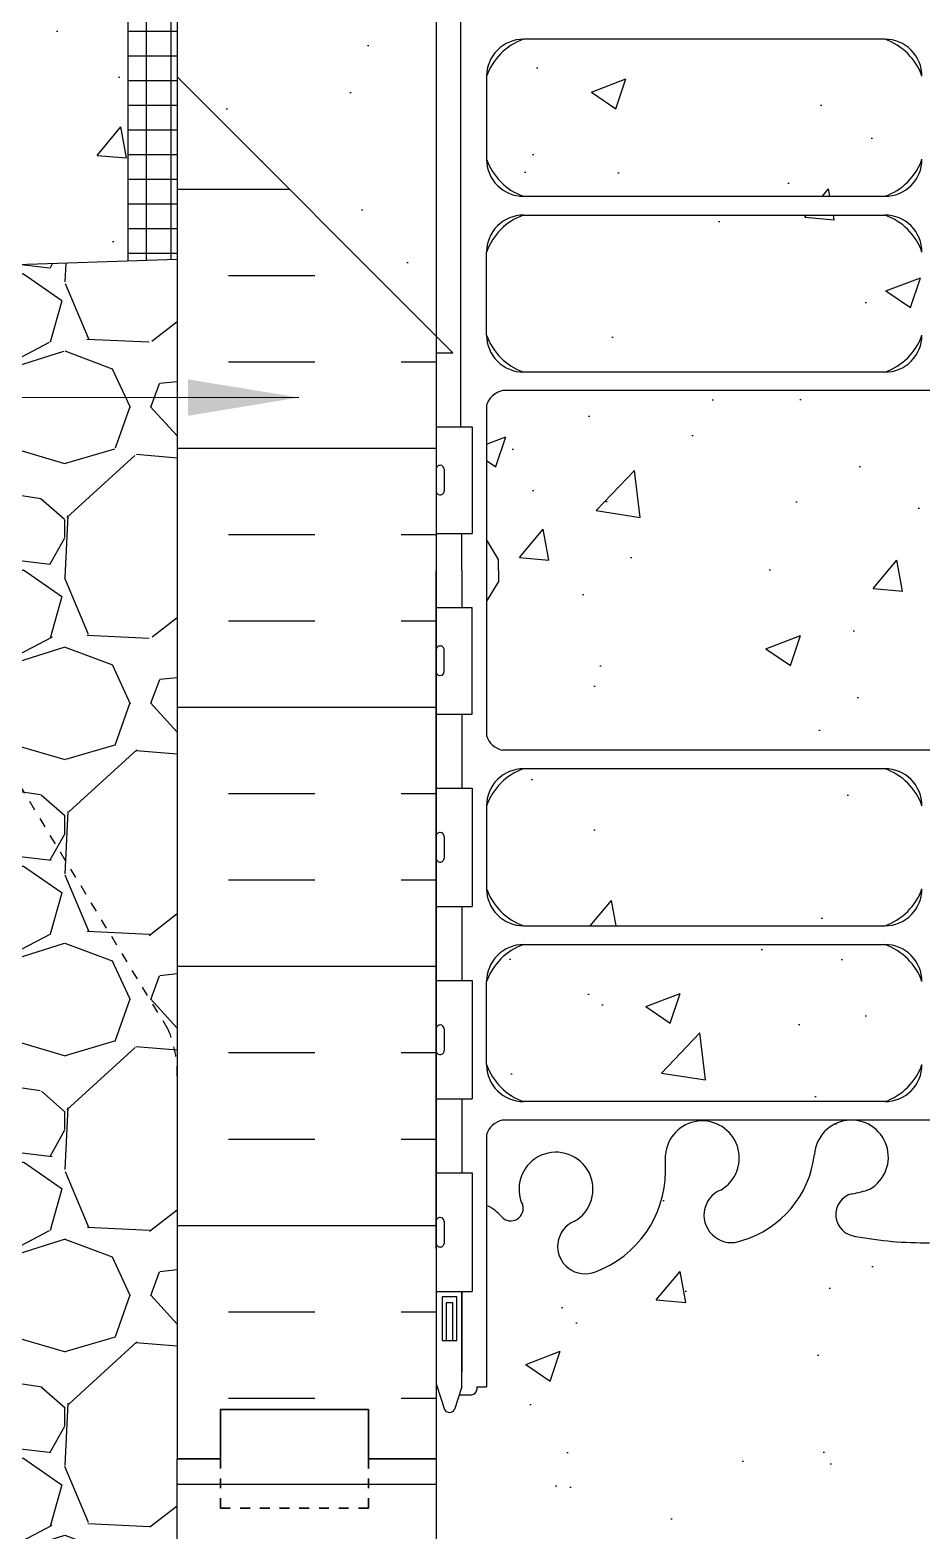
# Model space of a CAD drawing. Header units: inches. Extents: x 171.2 to 222.1, y 133.2 to 219.4.
# Drawn here: x 189.18 to 198.23, y 161.87 to 177.08 of the extents above; entities that cross this region are included whole.
import ezdxf

# ---------------------------------------------------------------- set-up
doc = ezdxf.new("R2010")
doc.units = ezdxf.units.IN
doc.header["$LTSCALE"] = 0.5
doc.header["$MEASUREMENT"] = 0
doc.linetypes.add('DASHED2', pattern=[0.375, 0.25, -0.125])
doc.linetypes.add('HIDDEN2', pattern=[0.1875, 0.125, -0.0625])
for name, color, linetype in [('HATCH', 12, 'Continuous'), ('Hidden2', 12, 'HIDDEN2'), ('line25', 2, 'Continuous'), ('LINE50', 5, 'Continuous'), ('LINE9', 9, 'Continuous'), ('TEXT', 4, 'Continuous'), ('Web_Edge', 9, 'Continuous')]:
    doc.layers.add(name, color=color, linetype=linetype)
doc.styles.add('DIM', font='romans.shx', dxfattribs={"width": 0.7})
doc.dimstyles.new('ext_12', dxfattribs={"dimscale": 12, "dimtxt": 0.09375, "dimasz": 0.09375, "dimexe": 0.09375, "dimexo": 0.0625, "dimgap": 0.0625, "dimtad": 1, "dimdec": 1, "dimzin": 3, "dimdsep": 46, "dimlunit": 4, "dimtxsty": 'DIM', "dimcen": 0.09, "dimdle": 0.09375, "dimclrt": 4, "dimadec": 0, "dimazin": 0, "dimtfac": 1, "dimtdec": 1, "dimtmove": 2, "dimatfit": 3, "dimfxl": 1, "dimfrac": 2, "dimtolj": 1, "dimtzin": 0, "dimarcsym": 0})

msp = doc.modelspace()

# ---------------------------------------------------------------- hatches: boundary and pattern name
at = {"layer": 'HATCH'}
h = msp.add_hatch(dxfattribs=at)
h.set_pattern_fill('AR-CONC', color=256, scale=0.5)
h.set_pattern_definition([(49.99999999999999, (0, 0), (3.586300913003767, -0.3137606749129755), [0.375, -4.125]), (355, (0, 0), (-0.693756668065, 3.760960668500059), [0.3, -3.3]), (100.45144446, (0.298858405, -0.02614672), (2.89254423363556, 3.447199954843147), [0.3187009599999999, -3.505710559999999]), (46.18420000000001, (0, 1), (5.336206653357862, -0.8275964039653827), [0.5625, -6.1875]), (96.63563549, (0.444683725, 0.931033465), (4.673309728371142, 4.870593003872752), [0.47805171, -5.258568799999999]), (351.1841639899999, (0, 1), (4.673309725273866, 4.870593001349951), [0.45, -4.950000005]), (21, (0.5, 0.75), (2.984535260592308, -2.013094453326694), [0.375, -4.125]), (326.0000000000001, (0.5, 0.75), (1.216576659607909, 3.625750225234265), [0.3, -3.3]), (71.45144474, (0.74871127, 0.58224213), (4.201111883649856, 1.612655764031769), [0.31870095, -3.50571056]), (37.50000000000001, (0, 0), (0.06079927658645334, 1.664469269156557), [0, -3.26, 0, -3.35, 0, -3.3125]), (7.499999999999999, (0, 0), (1.315347687210743, 1.972058559411801), [0, -1.91, 0, -3.185, 0, -1.2625]), (327.5, (-1.115, 0), (2.669112180862045, -0.1127743586718988), [0, -1.25, 0, -3.9, 0, -5.175]), (317.5, (-1.615, 0), (2.915930846711931, 0.5005249116615886), [0, -1.625, 0, -2.59, 0, -3.675])])
h.paths.add_polyline_path([(205.9265760634154, 180.6000421482076), (201.9265760634154, 180.6000421482076), (190.6765760634155, 180.6000421482078), (190.6765760634155, 176.6000421482055), (193.3015760634155, 173.9750421482055), (193.3015760634155, 178.3559945533385), (193.8115750480654, 178.3559945533385), (193.8115756014364, 178.0340537363448, 0.1089334971639113), (193.9642442026377, 178.1472392246398, -0.9404758846558398), (194.1622223158937, 177.9953515368518, 2.13554278766459), (194.7026860594176, 178.1947666764172, -1), (194.9162753568177, 178.7058688801059, -0.3112229933496294), (195.6252497727978, 177.6898747362079), (195.6247398817268, 177.5248869134168, 1.661382059455238), (196.1858229660643, 177.8776272996954, -1), (196.3994122634464, 178.3887295033917, -0.3070940775285206), (197.1380933423964, 177.493296592713, 1.604515841828591), (197.6967356584302, 177.8691724872233, 0.05561716192558962), (197.5174374487575, 177.9147430655855, -0.8432432356323777), (197.5517539241279, 178.3470643486348, -0.04993240552133979), (198.3015760633893, 178.4114847346065, -0.04993240552145806), (199.0513982026525, 178.3470643486348, -0.8432432356325836), (199.085714678023, 177.9147430655855, 0.05561716192559565), (198.9064164683502, 177.8691724872232, 1.604515841828435), (199.4650587843841, 177.4932965927129, -0.3070940775285325), (200.203739863334, 178.3887295033917, -1), (200.4173291607161, 177.8776272996954, 1.661382059455154), (200.9784122450537, 177.5248869134168), (200.9779624377479, 177.6704331531466, -0.3161137694333063), (201.686876769963, 178.705868880106, -1), (201.9004660673629, 178.1947666764172, 2.135542787664426), (202.4409298108868, 177.9953515368517, -0.9404473606122296), (202.6389029607834, 178.1472449316819, 0.1089398156908231), (202.7915796833805, 178.0340523224662), (202.7915796833802, 178.3559945533379), (203.3015760634155, 178.3559945533379), (203.3015760634155, 173.9744328360277), (205.9265760634154, 176.6000421482033)])
h.paths.add_polyline_path([(215.348177307623, 179.6000421482076), (215.348177307623, 180.6000421482076), (206.4265760634176, 180.6000421482076), (206.4265760634176, 176.599465171946), (215.348177307623, 176.6000421482076), (215.348177307623, 177.6000421482076), (216.348177307623, 178.6000421482076), (214.348177307623, 178.6000421482076)])
h.paths.add_polyline_path([(190.1765760634155, 180.6000421482078), (187.1765760634134, 180.6000421482078), (185.9890760634189, 180.6000421482076), (181.2549748192121, 180.4442940336963), (181.2549748192121, 178.8402941998843), (180.2549748192121, 177.8402941998843), (182.2549748192121, 177.8402941998843), (181.2549748192119, 176.840294199884), (181.254974819212, 174.4410478409768), (190.1765760634155, 174.7345613297107)])
h.paths.add_polyline_path([(198.2253301772962, 174.8252616282559, 0.2256517540590701), (197.8503301772942, 175.2002616282612), (194.1865806712132, 175.2002616282612, 0.225651754057009), (193.8115806712117, 174.8252616282617), (193.8115806712117, 173.9844557236155, 0.2256517540553862), (194.1865806712096, 173.6094557236172), (197.8503301772943, 173.6094557236172, 0.2256517540596092), (198.2253301772966, 173.9844557236238)])
h.paths.add_polyline_path([(198.2253301772966, 176.6066891223563, 0.2256517540596116), (197.8503301772943, 176.9816891223628), (194.1865806712096, 176.9816891223629, 0.2256517540553849), (193.8115806712117, 176.6066891223646), (193.8115806712117, 175.7658832177184, 0.225651754057012), (194.1865806712132, 175.3908832177188), (197.8503301772942, 175.3908832177188, 0.2256517540590679), (198.2253301772962, 175.7658832177241)], flags=17)
h.paths.add_polyline_path([(202.7915796833822, 176.6066891223633, 0.225651754055929), (202.4165796833839, 176.9816891223628), (198.7528301772908, 176.9816891223628, 0.2256517540541927), (198.3778301772963, 176.6066891223646), (198.3778301772968, 175.7658832177196, 0.2256517540585282), (198.7528301773017, 175.3908832177189), (202.4165796833803, 175.3908832177188, 0.2256517540575514), (202.7915796833822, 175.7658832177196)], flags=17)
h.paths.add_polyline_path([(202.7915796833822, 174.8252616282604, 0.2256517540575537), (202.4165796833803, 175.2002616282612), (198.7528301773017, 175.2002616282612, 0.225651754058561), (198.3778301772968, 174.8252616282604), (198.3778301772963, 173.9844557236154, 0.225651754054196), (198.7528301772908, 173.6094557236173), (202.4165796833839, 173.6094557236172, 0.2256517540559266), (202.7915796833822, 173.9844557236167)])
h.paths.add_polyline_path([(202.791579683381, 171.2876921482267), (202.6715796833928, 171.487692148208), (202.6715796833928, 171.6000421482083), (202.6715796833928, 171.7123921482081), (202.7915796833811, 171.9123921481896), (202.7915796833813, 173.2738320246382, 0.2681384484802687), (202.6304290215298, 173.4219555407543), (193.9727313330655, 173.4219555407543, 0.2681558504667093), (193.8115764256354, 173.2738184685856), (193.8115764256354, 171.9123855112132), (193.9315724434382, 171.7123921482076), (193.9315724434382, 171.6000421482074), (193.9315724434382, 171.4876921482075), (193.8115764256354, 171.2876987852019), (193.8115764256354, 169.9262658278296, 0.2681558504667026), (193.9727313330655, 169.7781287556609), (202.6304290215298, 169.7781287556609, 0.2681384484784075), (202.7915796833808, 169.9262522717755)])
h.paths.add_polyline_path([(198.2253301772966, 169.2156285727914, 0.2256517540596116), (197.8503301772943, 169.590628572798), (194.1865806712096, 169.590628572798, 0.2256517540553855), (193.8115806712117, 169.2156285727997), (193.8115806712117, 168.3748226681535, 0.2256517540569756), (194.1865806712131, 167.9998226681539), (197.8503301772942, 167.9998226681539, 0.2256517540590677), (198.2253301772962, 168.3748226681593)])
h.paths.add_polyline_path([(198.2253301772962, 167.434201078691, 0.2256517540590703), (197.8503301772942, 167.8092010786964), (194.1865806712131, 167.8092010786964, 0.2256517540569736), (193.8115806712117, 167.4342010786968), (193.8115806712117, 166.5933951740506, 0.2256517540553868), (194.1865806712096, 166.2183951740523), (197.8503301772943, 166.2183951740523, 0.2256517540596086), (198.2253301772966, 166.5933951740589)])
h.paths.add_polyline_path([(202.7915796833822, 167.4342010786955, 0.2256517540575537), (202.4165796833803, 167.8092010786964), (198.7528301773018, 167.8092010786963, 0.2256517540585621), (198.3778301772968, 167.4342010786955), (198.3778301772963, 166.5933951740506, 0.225651754054196), (198.7528301772908, 166.2183951740524), (202.4165796833839, 166.2183951740523, 0.2256517540559257), (202.7915796833822, 166.5933951740519)])
h.paths.add_polyline_path([(202.7915796833822, 169.2156285727984, 0.225651754055929), (202.4165796833839, 169.590628572798), (198.7528301772908, 169.5906285727979, 0.225651754054193), (198.3778301772963, 169.2156285727997), (198.3778301772968, 168.3748226681548, 0.2256517540585643), (198.7528301773018, 167.999822668154), (202.4165796833803, 167.9998226681539, 0.2256517540575505), (202.7915796833822, 168.3748226681548)])
h.paths.add_polyline_path([(203.3015760634154, 155.6000500351704, 0.08841040745010496), (203.1555812943208, 155.6973538406628), (203.0655812943203, 155.6973538406559), (203.0655812943175, 155.73907990058, -0.2490694201798088), (202.9555812943015, 155.9462030523495), (202.9555812942978, 156.0137030523596, -0.4142135623889365), (203.0180812942978, 156.076203052363), (203.0655812942957, 156.076203052363), (203.0655812942911, 156.1462030523629), (202.9605812943065, 156.1462030523629, -0.1686720397583592), (202.7746002384123, 156.29578600131, 0.174450118977998), (202.3671671944304, 156.5915930863187), (200.7863716184438, 156.9445522990185, 0.05497433642746502), (200.4595011598387, 156.9806002153453), (198.3015801772983, 156.9806002153453), (196.1436591947579, 156.9806002153453, 0.05497433642746692), (195.8167887361528, 156.9445522990185), (194.2359931601662, 156.5915930863188, 0.1744501189766417), (193.8285601161865, 156.2957860013133, -0.1686720397611891), (193.6425790602901, 156.1462030523629), (193.5375790603054, 156.1462030523629), (193.5375790603009, 156.076203052363), (193.5850790602987, 156.076203052363, -0.4142135623889448), (193.6475790602987, 156.0137030523596), (193.6475790602951, 155.9462030523495, -0.2490694201798201), (193.5375790602791, 155.73907990058), (193.5375790602763, 155.6973538406559), (193.4475790602758, 155.6973538406628, 0.08841615068705429), (193.3015760634155, 155.6000421482078), (193.3015760634155, 154.8549072495366), (197.3826679689225, 154.8549072495366), (198.3826679689225, 155.8549072495366), (198.3826679689225, 153.8549072495366), (199.3826679689225, 154.8549072495366), (203.3015760634154, 154.8549072495366)])
h.paths.add_polyline_path([(203.3015760634154, 162.6000421482077), (203.3015760634156, 163.3594308302007), (203.2165796833802, 163.0987752647583, -0.6000000000329972), (203.1165796833784, 163.0987752647539), (203.0676666399002, 163.248775264754), (202.9415796833787, 163.2487752647539, -0.4142135623733604), (202.8915796833786, 163.2987752647539), (202.8915796833785, 163.328775264754), (202.7915796833786, 163.3287752647539), (202.7915796833809, 165.1660319739492, 0.1089354806102312), (202.6389079239503, 165.052845071554, -0.8344002589825075), (202.4274037155032, 165.1783894852039), (202.4391139214683, 165.1997353768779, 2.155403933976288), (201.900466067363, 165.005317619998, -1), (201.6868767699625, 164.4942154163094, -0.3112229933495759), (200.9779023539827, 165.5102095602073), (200.9784122450537, 165.6751973829984, 1.661382059455016), (200.4173291607161, 165.3224569967198, -1), (200.2037398633343, 164.8113547930234, -0.3009499255518348), (199.467499552688, 165.6836521954694, 1.661382059457876), (198.9064164683503, 165.3309118091919, 0.05561716192557214), (199.085714678023, 165.2853412308297, -0.843243235630825), (199.0513982026531, 164.8530199477805, -0.04993240552149378), (198.3015760633893, 164.7885995618086, -0.04993240552133855), (197.5517539241279, 164.8530199477804, -0.8432432356322683), (197.5174374487571, 165.2853412308296, 0.05561716192569723), (197.6967356584302, 165.3309118091919, 1.661382059455333), (197.1356525740925, 165.6836521954704, -0.3009499255520042), (196.3994122634465, 164.8113547930235, -1), (196.1858229660642, 165.3224569967197, 1.66138205945563), (195.6247398817268, 165.6751973829984), (195.6252497727978, 165.5102095602074, -0.3112229933496328), (194.9162753568177, 164.4942154163093, -1), (194.7026860594174, 165.0053176199979, 2.155403933976492), (194.1640382053122, 165.1997353768779), (194.1757484112773, 165.1783894852039, -0.8343745963372102), (193.9642491659971, 165.0528393647333, 0.1089377873102162), (193.8115756732517, 165.1660305279177), (193.8115724434524, 163.3287752647539), (193.7115724434525, 163.328775264754), (193.7115724434523, 163.2987752647539, -0.4142135623733604), (193.6615724434522, 163.2487752647539), (193.5354854869307, 163.248775264754), (193.4865724434526, 163.0987752647539, -0.6000000000329975), (193.3865724434508, 163.0987752647583), (193.3015760634155, 163.3594308302004), (193.3015760634155, 162.6000421482077), (193.3015760634155, 159.7923639565178, 0.08841615068705677), (193.4475790602758, 159.6950522640628), (193.5375790602763, 159.6950522640697), (193.5375790602791, 159.6533262041455, -0.2490694201798088), (193.6475790602951, 159.4462030523761), (193.6475790602987, 159.378703052366, -0.4142135623889365), (193.5850790602987, 159.3162030523626), (193.5375790603009, 159.3162030523626), (193.5375790603054, 159.2462030523626), (193.6425790602909, 159.2462030523626, 0.2317357957410495), (194.0002435806395, 159.3972273844377, -0.834400259467711), (194.2117477891805, 159.2716829708959), (194.2000375832153, 159.2503370792217, 2.155403933978302), (194.7386854373202, 159.4447548361019, -1), (194.9522747347201, 159.9558570397907, -0.3112229933498495), (195.661249150701, 158.9398628958923), (195.6607392596299, 158.7748750731012, 1.66138205945587), (196.2218223439673, 159.12761545938, -1), (196.4354116413491, 159.6387176630763, -0.3009499255519474), (197.1716519519956, 158.76642026063, 1.661382059456268), (197.7327350363337, 159.1191606469076, 0.05561716192566677), (197.5534368266607, 159.16473122527, -0.8432432356373224), (197.5877533020326, 159.5970525083196, -0.04754436165051101), (198.3015801772974, 159.661808142396, -0.04754436165072987), (199.0154070525655, 159.5970525083193, -0.8432432356328206), (199.0497235279354, 159.1647312252699, 0.05561716192535957), (198.8704253182634, 159.1191606469079, 1.661382059458195), (199.431508402601, 158.7664202606302, -0.3009499255517255), (200.1677487132468, 159.6387176630761, -1), (200.3813380106289, 159.1276154593798, 1.661382059454644), (200.9424210949666, 158.7748750731012), (200.9419112038956, 158.9398628958923, -0.3112229933497981), (201.6508856198763, 159.9558570397906, -1), (201.8644749172759, 159.4447548361017, 2.155403933975946), (202.4031227713813, 159.2503370792217), (202.3914125654161, 159.2716829708959, -0.8343745963365281), (202.6029118106963, 159.3972330913663, 0.2317403101388223), (202.9605812943056, 159.2462030523626), (203.0655812942911, 159.2462030523626), (203.0655812942957, 159.3162030523626), (203.0180812942978, 159.3162030523626, -0.4142135623888782), (202.9555812942978, 159.378703052366), (202.9555812943015, 159.4462030523761, -0.2490694201798201), (203.0655812943175, 159.6533262041455), (203.0655812943203, 159.6950522640697), (203.1555812943208, 159.6950522640628, 0.08841040745010563), (203.3015760634154, 159.7923560695552)])
h.paths.add_polyline_path([(203.025657774902, 218.4498684953592), (197.025657774902, 218.4498684953592), (196.025657774902, 217.4498684953592), (196.025657774902, 219.4498684953592), (195.025657774902, 218.4498684953592), (193.025657774902, 218.4498684953592), (193.025657774902, 216.459382558071, 0.08841615068707592), (193.1716607717623, 216.3620708656161), (193.2616607717628, 216.3620708656229), (193.2616607717656, 216.3203448056988, -0.2490694201798163), (193.3716607717816, 216.1132216539293), (193.3716607717853, 216.0457216539193, -0.4142135623889365), (193.3091607717853, 215.9832216539159), (193.2616607717874, 215.9832216539159), (193.261660771792, 215.9132216539159), (193.3666607717767, 215.9132216539159, -0.1555286049741829), (193.5423537168226, 215.7791764709875, 0.1809141486819522), (193.9600748716526, 215.4678316199601), (195.5408704476393, 215.1148724072603, 0.05497433642746496), (195.8677409062444, 215.0788244909336), (198.0256618887848, 215.0788244909335), (200.1835828713252, 215.0788244909336, 0.05497433642746683), (200.5104533299303, 215.1148724072603), (202.091248905917, 215.4678316199601, 0.1809141486823306), (202.5089700607477, 215.7791764709883, -0.155528604973435), (202.684663005793, 215.9132216539159), (202.7896630057777, 215.9132216539159), (202.7896630057822, 215.9832216539159), (202.7421630057844, 215.9832216539159, -0.4142135623889656), (202.6796630057844, 216.0457216539193), (202.679663005788, 216.1132216539293, -0.2490694201798164), (202.789663005804, 216.3203448056988), (202.7896630058068, 216.3620708656229), (202.8796630058073, 216.3620708656161, 0.08841040745014338), (203.025657774902, 216.4593746711085)])
h.paths.add_polyline_path([(203.025657774902, 212.2670686367236, 0.0884104074501399), (202.8796630058073, 212.364372442216), (202.7896630058068, 212.3643724422091), (202.789663005804, 212.4060985021333, -0.2490694201798163), (202.679663005788, 212.6132216539027), (202.6796630057844, 212.6807216539128, -0.4142135623888782), (202.7421630057844, 212.7432216539162), (202.7896630057822, 212.7432216539162), (202.7896630057777, 212.8132216539162), (202.6846630057921, 212.8132216539162, 0.2317357943043644), (202.3269984870231, 212.6621973236575, -0.8344002676333195), (202.1154942769026, 212.787741735383), (202.1272044828678, 212.8090876270571, 2.155403933970069), (201.5885566287611, 212.6146698701777, -1), (201.3749673313699, 212.1035676664856, -0.3112229933517005), (200.6659929153821, 213.1195618103866), (200.6665028064532, 213.2845496331776, 1.661382059456443), (200.105419722116, 212.9318092468988, -1), (199.8918304247363, 212.4207070432019, -0.3009499255526557), (199.1555901140875, 213.2930044456491, 1.661382059459223), (198.5945070297505, 212.9402640593708, 0.05561716192550029), (198.773805239423, 212.8946934810087, -0.8432432356202324), (198.7394887640557, 212.4623721979603, -0.04754436165077695), (198.0256618887869, 212.3976165638828, -0.04754436165080869), (197.3118350135177, 212.4623721979596, -0.8432432356344615), (197.2775185381499, 212.8946934810093, 0.05561716192462179), (197.4568167478195, 212.9402640593709, 1.661382059441022), (196.895733663483, 213.2930044456563, -0.3009499255539644), (196.1594933528356, 212.4207070432025, -1), (195.9459040554586, 212.9318092469016, 1.661382059442057), (195.3848209711165, 213.2845496331776), (195.3853308621875, 213.1195618103865, -0.3112229933495558), (194.6763564462077, 212.1035676664886, -1), (194.4627671488061, 212.6146698701765, 2.155403933980995), (193.9241192947019, 212.8090876270571), (193.935829500667, 212.787741735383, -0.8343745963365281), (193.7243302553868, 212.6621916149125, 0.231740310138823), (193.3666607717775, 212.8132216539162), (193.261660771792, 212.8132216539162), (193.2616607717874, 212.7432216539162), (193.3091607717853, 212.7432216539162, -0.4142135623888782), (193.3716607717853, 212.6807216539128), (193.3716607717816, 212.6132216539027, -0.2490694201798163), (193.2616607717656, 212.4060985021333), (193.2616607717628, 212.3643724422091), (193.1716607717623, 212.364372442216, 0.08841615068705909), (193.025657774902, 212.2670607497611), (193.025657774902, 209.459382558071), (193.025657774902, 206.651704366381, 0.08841615068705677), (193.1716607717623, 206.5543926739261), (193.2616607717628, 206.5543926739329), (193.2616607717656, 206.5126666140088, -0.2490694201798088), (193.3716607717816, 206.3055434622393), (193.3716607717853, 206.2380434622293, -0.4142135623889365), (193.3091607717853, 206.1755434622259), (193.2616607717874, 206.1755434622259), (193.261660771792, 206.1055434622259), (193.3666607717774, 206.1055434622259, 0.2317357960126563), (193.7243252924246, 206.2565677946443, -0.8344002579239502), (193.935829500667, 206.1310233807591), (193.9241192947019, 206.109677489085, 2.155403933979964), (194.4627671488064, 206.3040952459652, -1), (194.6763564462058, 206.8151974496542, -0.3112229933500632), (195.3853308621875, 205.7992033057556), (195.3848209711165, 205.6342154829645, 1.661382059455669), (195.9459040554539, 205.9869558692432, -1), (196.1594933528359, 206.4980580729395, -0.3009499255520476), (196.8957336634822, 205.6257606704926, 1.661382059454274), (197.4568167478203, 205.9785010567708, 0.05561716192557978), (197.2775185381476, 206.0240716351331, -0.8432432356348759), (197.3118350135181, 206.4563929181826, -0.0475443616506732), (198.0256618887854, 206.5211485522593, -0.04754436165063074), (198.7394887640519, 206.4563929181825, -0.8432432356321916), (198.7738052394232, 206.0240716351333, 0.05561716192582555), (198.5945070297497, 205.9785010567709, 1.661382059459729), (199.1555901140876, 205.6257606704944, -0.3009499255515475), (199.8918304247336, 206.4980580729394, -1), (200.1054197221145, 205.9869558692425, 1.661382059452193), (200.6665028064532, 205.6342154829645), (200.6659929153821, 205.7992033057556, -0.3112229933494234), (201.3749673313615, 206.8151974496533, -1), (201.5885566287627, 206.304095245965, 2.155403933977178), (202.1272044828678, 206.109677489085), (202.1154942769026, 206.1310233807591, -0.8343745963365246), (202.3269935221828, 206.2565735012296, 0.231740310138821), (202.6846630057921, 206.1055434622259), (202.7896630057777, 206.1055434622259), (202.7896630057822, 206.1755434622259), (202.7421630057844, 206.1755434622259, -0.4142135623888782), (202.6796630057844, 206.2380434622293), (202.679663005788, 206.3055434622393, -0.2490694201798201), (202.789663005804, 206.5126666140088), (202.7896630058068, 206.5543926739329), (202.8796630058073, 206.5543926739261, 0.08841040745014495), (203.025657774902, 206.6516964794184), (203.025657774902, 209.459382558071)])
h.paths.add_polyline_path([(202.7896630057777, 203.0055434622262), (202.684663005793, 203.0055434622262, -0.1555286049718207), (202.5089700607489, 203.1395886451518, 0.1809141486831365), (202.091248905917, 203.450933496182), (200.5104533299303, 203.8038927088818, 0.05497433642746502), (200.1835828713253, 203.8399406252085), (198.0256618887848, 203.8399406252086), (195.8677409062444, 203.8399406252085, 0.05497433642746704), (195.5408704476393, 203.8038927088818), (193.9600748716527, 203.450933496182, 0.1809141486816676), (193.5423537168231, 203.1395886451553, -0.1555286049748017), (193.3666607717767, 203.0055434622262), (193.261660771792, 203.0055434622262), (193.2616607717874, 202.9355434622262), (193.3091607717853, 202.9355434622262, -0.4142135623889198), (193.3716607717853, 202.8730434622228), (193.3716607717816, 202.8055434622127, -0.2490694201798239), (193.2616607717656, 202.5984203104433), (193.2616607717628, 202.5566942505191), (193.1716607717623, 202.556694250526, 0.08841615068705429), (193.025657774902, 202.4593825580711), (193.025657774902, 200.4593825580707), (195.588157774902, 200.4593825580708), (195.588157774902, 200.5093825580713), (197.5381577749018, 200.5093825580713, 0.414213562373094), (197.6631577749018, 200.6343825580713), (197.6631577749018, 200.7093825580715, -1), (198.2631577749017, 200.7093825580715), (198.2631577749017, 200.6343825580713, 0.4142135623730929), (198.3881577749017, 200.5093825580713), (200.338157774902, 200.5093825580713), (200.338157774902, 200.4593825580708), (203.025657774902, 200.4593825580707), (203.025657774902, 202.4593904450336, 0.08841040745014335), (202.8796630058073, 202.556694250526), (202.7896630058068, 202.5566942505191), (202.789663005804, 202.5984203104433, -0.2490694201798088), (202.679663005788, 202.8055434622127), (202.6796630057844, 202.8730434622228, -0.4142135623889365), (202.7421630057844, 202.9355434622262), (202.7896630057822, 202.9355434622262)])
h = msp.add_hatch(dxfattribs=at)
h.set_pattern_fill('NET', color=256, scale=2, style=0)
h.set_pattern_definition([(0, (69.11426727328003, 22.81426812449669), (0, 0.25), []), (90, (69.11426727328003, 22.81426812449669), (-0.25, 1.530808498934192e-17), [])])
h.paths.add_polyline_path([(190.6765760634155, 177.3047036419426), (190.1765760634155, 177.4386782381581), (190.1765760634155, 174.7345613297107), (190.6765760634155, 174.7510109266328)])
h.paths.add_polyline_path([(190.6765760634155, 179.5011429678228), (190.1765760634155, 179.5904103645811), (190.1765760634155, 177.4386782381581), (190.6765760634155, 177.3047036419426)])
h.paths.add_polyline_path([(190.6765760634155, 180.6000421482077), (190.1765760634155, 180.6000421482077), (190.1765760634155, 179.5904103645811), (190.6765760634155, 179.5011429678228)])
h = msp.add_hatch(dxfattribs=at)
h.set_pattern_fill('INSUL', color=256, scale=7, style=0)
h.set_pattern_definition([(0, (-2736.555388165752, -289.162628556428), (0, 2.625), []), (0, (-2736.555388165752, -288.287628556428), (0, 2.625), [0.875, -0.875]), (0, (-2736.555388165752, -287.412628556428), (0, 2.625), [0.875, -0.875])])
edge = h.paths.add_edge_path()
edge.add_line((192.6140760634155, 162.6000421482077), (193.0515760634155, 162.6000421482077))
edge.add_line((192.6140760634155, 163.1000421482077), (192.6140760634155, 162.6000421482077))
edge.add_line((191.1140760634155, 163.1000421482077), (192.6140760634155, 163.1000421482077))
edge.add_line((191.1140760634155, 162.6000421482077), (191.1140760634155, 163.1000421482077))
edge.add_line((190.6765760634155, 162.6000421482077), (191.1140760634155, 162.6000421482077))
edge.add_line((190.6765760634155, 176.6000421482055), (190.6765760634155, 162.6000421482077))
edge.add_line((193.3015760634155, 173.9750421482055), (190.6765760634155, 176.6000421482055))
edge.add_line((193.3015760634155, 173.0550421482015), (193.3015760634155, 173.9750421482055))
edge.add_line((193.3015760634155, 171.9750421482015), (193.3015760634155, 173.0550421482015))
edge.add_line((193.3015760634155, 170.6000421482077), (193.3015760634155, 171.9750421482015))
edge.add_line((193.3015760634155, 170.6000421482077), (193.3015760634155, 162.6000421482077))
h = msp.add_hatch(dxfattribs=at)
h.set_pattern_fill('GRAVEL', color=256, scale=3, style=0)
h.set_pattern_definition([(228.0128, (113.6783659577586, 50.23484719741484), (-23.99999469647448, -27.00000402482174), [0.403608, -39.957264]), (184.9697, (113.4083659577586, 49.93484719741483), (36.00000315455291, 2.999973921021156), [0.692604, -68.567775]), (132.5104, (112.7183659577586, 49.87484719741482), (29.99997215504044, -33.00002602161359), [0.488364, -48.348096]), (267.2737, (111.5483659577586, 49.12484719741482), (2.999988053181571, 60.0000008849204), [0.630714, -62.440674]), (292.8337, (111.5183659577586, 48.49484719741483), (-15.00002971631142, 35.99998923533333), [0.618465, -61.22811900000001]), (357.2737, (111.7583659577586, 47.92484719741483), (-60.0000008849204, 2.999988053181574), [0.630714, -62.440674]), (37.6942, (112.3883659577586, 47.89484719741483), (-39.00002203685393, -29.99997121548159), [0.8340869999999999, -82.574547]), (72.2553, (113.0483659577586, 48.40484719741485), (21.00003228811623, 65.99998869371757), [0.7874639999999999, -77.958963]), (121.4296, (113.2883659577586, 49.15484719741485), (-24.0000247025291, 38.99998510947771), [0.63285, -62.652219]), (175.2364, (112.9583659577586, 49.69484719741484), (33.00000283895875, -2.999974597983782), [0.7224959999999994, -35.40228899999995]), (222.3974, (112.2383659577586, 49.75484719741485), (-36.0000220532197, -32.99997624604236), [0.9343440000000001, -92.500125]), (138.8141, (114.5183659577586, 49.09484719741485), (-21.00000884041714, 17.99999194002827), [0.318903, -31.571532]), (171.4692, (114.2783659577586, 49.30484719741483), (38.99999485444538, -6.000023730119371), [0.6067109999999993, -60.06453299999995]), (225, (113.6783659577586, 49.39484719741483), (-3.33066907387547e-16, -3.000000928346857), [0.4242629999999999, -3.818376]), (203.1986, (113.4683659577586, 49.75484719741485), (14.99999919200123, 6.000003975794561), [0.228474, -22.618845]), (291.8014, (113.2583659577586, 49.66484719741484), (-2.999999731501946, 9.00000081903231), [0.323109, -15.832386]), (30.9638, (113.3783659577586, 49.36484719741483), (8.999994066863994, 6.000007450622197), [0.5247869999999993, -16.96806899999998]), (161.5651, (113.8283659577586, 49.63484719741484), (6.000001303778886, -2.999995209668123), [0.3794730000000001, -9.107361000000001]), (16.38950000000001, (111.5183659577586, 49.66484719741484), (30.00000659523588, 8.999978129453911), [0.5316, -52.628535]), (70.3462, (112.0283659577586, 49.81484719741482), (-11.99998574211524, -33.00000640681867), [0.445983, -44.152224]), (293.1986, (113.8283659577586, 50.23484719741484), (-6.000003975794561, 14.99999919200123), [0.456945, -22.390374]), (343.6105, (114.0083659577586, 49.81484719741482), (-30.00000659523587, 8.99997812945392), [0.5315999999999993, -52.62853499999996]), (339.444, (111.5183659577586, 47.80484719741483), (-15.00000553362727, 5.999987989264753), [0.51264, -25.119372]), (294.7751, (111.9983659577586, 47.62484719741482), (-14.99997656773551, 33.00001026551735), [0.4295339999999996, -42.52392899999995]), (66.80140000000002, (113.8583659577587, 47.23484719741484), (6.000003975794565, 14.99999919200123), [0.456945, -22.390374]), (17.35400000000001, (114.0383659577586, 47.65484719741485), (-39.0000060572905, -11.99998350677735), [0.5028929999999999, -49.78627199999999]), (69.444, (112.3883659577586, 47.23484719741484), (-5.99998798926476, -15.00000553362727), [0.25632, -25.375692]), (101.3098999999999, (113.6783659577586, 47.23484719741484), (-2.999992896484816, 12.00000225669286), [0.1529699999999999, -15.14408699999999]), (165.9638, (113.6483659577586, 47.38484719741484), (9.00000163796922, -2.999994172083737), [0.618465, -11.75085]), (186.009, (113.0483659577586, 47.53484719741485), (29.99999925271812, 2.999997952445524), [0.57315, -56.74176900000001]), (303.6901, (113.3783659577586, 49.09484719741485), (-3.000004003521572, 5.999998673313481), [0.432666, -10.383987]), (353.1572, (113.6183659577586, 48.73484719741484), (50.99999809643565, -6.000023993774283), [0.755382, -74.782689]), (60.94540000000001, (114.3683659577586, 48.64484719741483), (-12.00000008159784, -21.00000115370906), [0.308868, -30.578022]), (90, (114.5183659577586, 48.91484719741484), (-3, 3), [0.18, -2.82]), (120.2564, (112.9883659577586, 47.62484719741482), (11.99998466040808, -21.0000073675642), [0.416772, -41.26056000000001]), (48.01279999999999, (112.7783659577586, 47.98484719741484), (23.99999469647448, 27.00000402482175), [0.8072159999999999, -39.553656]), (0, (113.3183659577586, 48.58484719741483), (3, 3), [0.78, -2.22]), (325.3048, (114.0983659577586, 48.58484719741483), (-29.99998277696258, 21.00002582878337), [0.474342, -46.959822]), (254.0546, (114.4883659577586, 48.31484719741482), (-2.999999667889143, -12.00000037995645), [0.436806, -21.403524]), (207.646, (114.3683659577586, 47.89484719741483), (-56.99998742153878, -30.00002313950754), [0.711195, -70.408422]), (175.4261, (113.7383659577586, 47.56484719741482), (-39.0000016749364, 2.999984403483252), [0.7523969999999993, -74.48722199999992])])
edge = h.paths.add_edge_path()
edge.add_spline(control_points=[(181.254974819212, 173.3575756410239), (181.8011310038739, 173.1369939627577), (184.0298854998859, 172.2368441137213), (186.4753479984431, 166.8714267504651), (188.0216416468888, 161.2830063504501), (189.6822717043478, 156.8287714487338), (189.6374018968794, 155.2041980820599), (189.6277546795069, 154.8549072495366)], knot_values=[0, 0, 0, 0, 1.739079850593899, 7.096838129435072, 16.12215137138956, 19.93692252398604, 20.98176126057562, 20.98176126057562, 20.98176126057562, 20.98176126057562], degree=3, periodic=0)
edge.add_line((189.6277546795069, 154.8549072495366), (190.6765760634154, 154.8549072495366))
edge.add_line((190.6765760634154, 154.8549072495366), (190.6765760634154, 166.7984779425296))
edge.add_line((190.6765760634154, 166.7984779425296), (190.6765760634155, 174.7510109266328))
edge.add_line((190.6765760634155, 174.7510109266328), (186.276334207841, 174.6062465168648))
edge.add_line((186.276334207841, 174.6062465168648), (181.254974819212, 174.4410478409768))
edge.add_line((181.254974819212, 174.4410478409768), (181.2549748192121, 173.3575756410239))
h = msp.add_hatch(dxfattribs=at)
h.set_pattern_fill('INSUL', color=256, scale=7, style=0)
h.set_pattern_definition([(0, (-2732.860005648069, -252.4094719145041), (0, 2.625), []), (0, (-2732.860005648069, -251.5344719145041), (0, 2.625), [0.875, -0.875]), (0, (-2732.860005648069, -250.6594719145041), (0, 2.625), [0.875, -0.875])])
h.paths.add_polyline_path([(190.6765760634155, 154.8549072495366), (193.3015760634155, 154.8549072495366), (193.3015760634155, 162.6000421482077), (192.6140760634155, 162.6000421482077), (192.6140760634155, 163.1000421482077), (191.1140760634155, 163.1000421482077), (191.1140760634155, 162.6000421482077), (190.6765760634155, 162.6000421482077)])

# ---------------------------------------------------------------- linework, layer by layer
at = {"layer": 'Hidden2'}
msp.add_line((190.5844544662498, 166.9500421482078), (186.8464490444933, 173.1000421482076), dxfattribs=at)
msp.add_arc((189.505240538321, 166.4943061375614), 1.171493923857599, 359.0577885101239, 22.89361135861992, dxfattribs=at)
at = {"layer": 'line25'}
for p, q in [((190.1765760634155, 180.6000421482077), (190.1765760634155, 174.7345613297107)), ((193.4715760634218, 173.8050421481992), (190.6765760634155, 176.6000421482055)), ((193.3015760634155, 176.6000421482055), (193.3015760634155, 162.6000421482077)), ((193.3015760634155, 173.8050421482015), (193.4715760634195, 173.8050421482014)), ((193.3015760634155, 173.0550421482013), (193.6665286576574, 173.0550421482014)), ((193.6665286576574, 173.0550421482013), (193.6665286576574, 171.9750421482013)), ((193.3015760634155, 171.9750421482013), (193.6665286576574, 171.9750421482013)), ((193.3015760634155, 171.2250421482013), (193.6665286576574, 171.2250421482013)), ((193.6665286576574, 170.1450421482014), (193.6665286576574, 171.2250421482014)), ((193.3015760634155, 170.1450421482014), (193.6665286576574, 170.1450421482013)), ((193.3015760634155, 169.3950421482014), (193.6665286576574, 169.3950421482014)), ((193.6665286576574, 169.3950421482014), (193.6665286576574, 168.1950421482013)), ((193.3015760634155, 168.1950421482014), (193.6665286576574, 168.1950421482014)), ((193.3015760634155, 167.4450421482013), (193.6665286576574, 167.4450421482014)), ((193.6665286576574, 167.4450421482013), (193.6665286576574, 166.2450421482013)), ((193.3015760634155, 166.2450421482013), (193.6665286576574, 166.2450421482013)), ((193.3015760634155, 165.4950421482013), (193.6665286576574, 165.4950421482014)), ((193.6665286576574, 165.4950421482013), (193.6665286576574, 164.2950421482013)), ((193.3015760634155, 164.2950421482013), (193.6665286576574, 164.2950421482013)), ((193.3015760634155, 162.6000421482077), (193.3015760634155, 154.8549072495366))]:
    msp.add_line(p, q, dxfattribs=at)
at = {"layer": 'LINE50'}
for p, q in [((190.6765760634155, 180.6000421482077), (190.6765760634155, 162.6000421482077)), ((190.6765760634155, 174.7510109266328), (181.254974819212, 174.4410478409768)), ((190.6765760634155, 154.8549072495366), (190.6765760634155, 162.6000421482077))]:
    msp.add_line(p, q, dxfattribs=at)
for points in [[(193.3015760634155, 162.6000421482077), (192.6140760634155, 162.6000421482077), (192.6140760634155, 163.1000421482077), (191.1140760634155, 163.1000421482077), (191.1140760634155, 162.6000421482077), (190.6765760634155, 162.6000421482077)], [(190.6765760634155, 162.6000421482077), (191.1140760634155, 162.6000421482077), (191.1140760634155, 163.1000421482077), (192.6140760634155, 163.1000421482077), (192.6140760634155, 162.6000421482077), (193.3015760634155, 162.6000421482077)], [(193.3015760634155, 162.6000421482077), (192.6140760634155, 162.6000421482077), (192.6140760634155, 163.1000421482077), (191.1140760634155, 163.1000421482077), (191.1140760634155, 162.6000421482077), (190.6765760634155, 162.6000421482077)]]:
    msp.add_lwpolyline(points, dxfattribs=at)
at = {"layer": 'LINE9'}
for p, q in [((193.3015796833785, 172.6250421482013), (193.3015796833785, 172.4050421482015)), ((193.3415796833785, 172.6650421482013), (193.3415796833785, 172.6650421482014)), ((193.3815796833785, 172.6250421482014), (193.3815796833794, 172.4050421482015)), ((193.3015760634155, 172.5700421482013), (193.301579683379, 172.5700421482013)), ((193.3015760634155, 172.4600421482013), (193.301579683379, 172.4600421482013)), ((193.3415796833785, 172.3650421482014), (193.3415796833794, 172.3650421482014)), ((193.3015796833785, 170.5750421482014), (193.3015796833785, 170.7950421482012)), ((193.3415796833785, 170.8350421482012), (193.3415796833794, 170.8350421482013)), ((193.3815796833785, 170.5750421482013), (193.3815796833794, 170.7950421482012)), ((193.3015760634155, 170.7400421482014), (193.301579683379, 170.7400421482014)), ((193.3015760634155, 170.6300421482014), (193.301579683379, 170.6300421482014)), ((193.3415796833785, 170.5350421482013), (193.3415796833785, 170.5350421482013)), ((193.3015760634155, 168.8500421482012), (193.301579683379, 168.8500421482012)), ((193.3015796833785, 168.9050421482012), (193.3015796833785, 168.6850421482014)), ((193.3415796833785, 168.9450421482013), (193.3415796833785, 168.9450421482013)), ((193.3815796833785, 168.9050421482013), (193.3815796833794, 168.6850421482014)), ((193.3015760634155, 168.7400421482012), (193.301579683379, 168.7400421482012)), ((193.3415796833785, 168.6450421482014), (193.3415796833794, 168.6450421482013)), ((193.3015760634155, 166.9000421482012), (193.301579683379, 166.9000421482012)), ((193.3015796833785, 166.9550421482012), (193.3015796833785, 166.7350421482013)), ((193.3815796833785, 166.9550421482012), (193.3815796833794, 166.7350421482013)), ((193.3015760634155, 166.7900421482012), (193.301579683379, 166.7900421482012)), ((193.3415796833785, 166.6950421482013), (193.3415796833794, 166.6950421482013)), ((193.3015796833785, 165.0050421482012), (193.3015796833785, 164.7850421482013)), ((193.3415796833785, 165.0450421482012), (193.3415796833785, 165.0450421482013)), ((193.3815796833785, 165.0050421482013), (193.3815796833794, 164.7850421482013)), ((193.3015760634155, 164.9500421482012), (193.301579683379, 164.9500421482012)), ((193.3015760634155, 164.8400421482012), (193.301579683379, 164.8400421482012)), ((193.3415796833785, 164.7450421482013), (193.3415796833794, 164.7450421482013))]:
    msp.add_line(p, q, dxfattribs=at)
at = {"layer": 'LINE9', "linetype": 'DASHED2', "ltscale": 0.15}
for points in [[(191.1140760634155, 162.6000421482077), (191.1140760634155, 162.6000421482077), (191.1140760634155, 162.1000421482077), (192.6140760634155, 162.1000421482077), (192.6140760634155, 162.6000421482077), (192.6140760634155, 162.6000421482077)], [(192.6140760634155, 162.6000421482077), (192.6140760634155, 162.6000421482077), (192.6140760634155, 162.1000421482077), (191.1140760634155, 162.1000421482077), (191.1140760634155, 162.6000421482077), (191.1140760634155, 162.6000421482077)]]:
    msp.add_lwpolyline(points, dxfattribs=at)
at = {"layer": 'LINE9'}
for centre, start, end in [((193.3415796833785, 172.6250421482014), 89.99999999994789, 180.0000000000879), ((193.3415796833785, 172.6250421482014), 0, 90), ((193.3415796833785, 172.4050421482015), 180, 270.0000000000782), ((193.3415796833794, 172.4050421482014), 270, 1.009635278083779e-10), ((193.3415796833785, 170.7950421482012), 89.99999999992184, 180), ((193.3415796833794, 170.7950421482013), 359.999999999899, 90), ((193.3415796833785, 170.5750421482013), 179.9999999999121, 270.0000000000521), ((193.3415796833785, 170.5750421482013), 270, 0), ((193.3415796833785, 168.9050421482013), 89.99999999994789, 180.0000000000879), ((193.3415796833785, 168.9050421482013), 0, 90), ((193.3415796833785, 168.6850421482014), 180, 270.0000000000782), ((193.3415796833794, 168.6850421482013), 270, 1.009635278083779e-10), ((193.3415796833785, 166.9550421482012), 89.99999999994789, 180.0000000000879), ((193.3415796833785, 166.9550421482012), 0, 90), ((193.3415796833785, 166.7350421482013), 180, 270.0000000000782), ((193.3415796833794, 166.7350421482013), 270, 1.009635278083779e-10), ((193.3415796833785, 165.0050421482013), 89.99999999994789, 180.0000000000879), ((193.3415796833785, 165.0050421482013), 0, 90), ((193.3415796833785, 164.7850421482013), 180, 270.0000000000782), ((193.3415796833794, 164.7850421482013), 270, 1.009635278083779e-10)]:
    msp.add_arc(centre, 0.04, start, end, dxfattribs=at)
at = {"layer": 'Web_Edge'}
for p, q in [((197.8503301772944, 176.9816891223628), (194.1865806712098, 176.9816891223629)), ((193.8115806712117, 176.6066891223651), (193.8115806712117, 175.7658832177182)), ((194.186580671213, 175.3908832177188), (197.8503301772944, 175.3908832177188)), ((194.186580671213, 175.2002616282612), (197.8503301772944, 175.2002616282612)), ((193.8115806712117, 173.984455723615), (193.8115806712117, 174.8252616282618)), ((197.8503301772944, 173.6094557236172), (194.1865806712098, 173.6094557236172)), ((202.6304290215298, 173.4219555407543), (193.9727313330654, 173.4219555407543)), ((193.8115764256354, 173.2738184685858), (193.8115764256354, 169.9262658278289)), ((193.9315724434382, 171.7123921482081), (193.8115724434387, 171.9123921482081)), ((193.9315724434382, 171.7123921482076), (193.8115724434387, 171.9123921482076)), ((193.9315724434382, 171.6000421482078), (193.9315724434382, 171.7123921482073)), ((193.9315724434382, 171.6000421482074), (193.9315724434382, 171.7123921482068)), ((193.9315724434382, 171.6000421482083), (193.9315724434382, 171.4876921482088)), ((193.9315724434382, 171.6000421482078), (193.9315724434382, 171.4876921482083)), ((193.9315724434382, 171.487692148208), (193.8115724434387, 171.287692148208)), ((193.9315724434382, 171.4876921482075), (193.8115724434387, 171.2876921482076)), ((202.6304290215298, 169.7781287556609), (193.9727313330654, 169.7781287556609)), ((197.8503301772944, 169.590628572798), (194.1865806712098, 169.590628572798)), ((193.8115806712117, 169.2156285728002), (193.8115806712117, 168.3748226681533)), ((194.186580671213, 167.9998226681539), (197.8503301772944, 167.9998226681539)), ((194.186580671213, 167.8092010786964), (197.8503301772944, 167.8092010786964)), ((193.8115806712117, 166.5933951740501), (193.8115806712117, 167.434201078697)), ((197.8503301772944, 166.2183951740523), (194.1865806712098, 166.2183951740523)), ((202.6304290215298, 166.0308951740523), (193.9727313330654, 166.0308951740523)), ((193.8115769332244, 165.8827597227689), (193.8115724434524, 163.3287752647539)), ((195.6252497727978, 165.5102095602074), (195.6247398817268, 165.675197382998)), ((194.1640382053115, 165.1997353768791), (194.1757484112772, 165.178389485204)), ((193.5615724434524, 163.3287752647546), (193.5615724434524, 164.2950421482013)), ((193.3015760634155, 163.3594308302004), (193.3865724434522, 163.0987752647539)), ((193.5615724434524, 163.3287752647539), (193.4865724434526, 163.0987752647539)), ((193.5354854869306, 163.248775264754), (193.6615724434523, 163.2487752647539)), ((193.7115724434525, 163.328775264754), (193.8115724434524, 163.3287752647539)), ((193.7115724434525, 163.328775264754), (193.7115724434525, 163.298775264754)), ((193.7115724434525, 163.298775264754), (193.7115724434525, 163.2987752647539))]:
    msp.add_line(p, q, dxfattribs=at)
for points in [[(193.3015760634155, 178.3559945533385), (193.3015760634155, 171.6000421482078)], [(193.5515760634155, 173.8050421482014), (193.5515760634155, 178.3559945533385)], [(193.5515760634155, 173.0550421482015), (193.5515760634155, 173.8050421482014)], [(193.5615724434524, 171.6000421482076), (193.5615724434524, 171.9750421482013)], [(193.3015760634155, 164.7287752647541), (193.3015760634155, 171.6000421482078)], [(193.5615724434524, 171.6000421482076), (193.5615724434524, 171.2250421482013)], [(193.5615724434524, 170.1450421482013), (193.5615724434524, 169.3950421482014)], [(193.5615724434524, 168.1950421482014), (193.5615724434524, 167.4450421482013)], [(193.5615724434524, 166.2450421482013), (193.5615724434524, 165.4950421482013)], [(193.5615724434524, 164.2950421482013), (193.5615724434524, 163.4787752647539)]]:
    msp.add_lwpolyline(points, dxfattribs=at)
for points in [[(193.5115724434526, 164.2387752647541), (193.3615724434526, 164.2387752647541), (193.3615724434526, 163.7987752647541), (193.5115724434526, 163.7987752647541)], [(193.4715724434527, 164.1787752647541), (193.4015724434525, 164.1787752647541), (193.4015724434525, 163.7987752647541), (193.4715724434527, 163.7987752647541)]]:
    msp.add_lwpolyline(points, close=True, dxfattribs=at)
for centre, radius, start, end in [((194.3933890200396, 176.3998807735351), 0.6174711717250514, 109.5681561993791, 160.43184380061), ((194.1865806712112, 176.6066891223635), 0.375, 90, 180.0000000000114), ((197.6435218284659, 176.3998807735344), 0.6174711717250514, 19.56815619938949, 70.43184380062085), ((197.8503301772944, 176.6066891223628), 0.375, 359.9999999999886, 90), ((194.3933890200396, 175.9726915665479), 0.6174711717250514, 199.5681561993895, 250.4318438006209), ((194.1865806712112, 175.7658832177195), 0.375, 179.9999999999886, 270), ((197.6435218284659, 175.9726915665472), 0.6174711717250514, 289.5681561993791, 340.43184380061), ((197.8503301772944, 175.7658832177189), 0.375, 270, 1.139910797836525e-11), ((194.3933890200396, 174.6184532794322), 0.6174711717250514, 109.5681561993791, 160.43184380061), ((194.1865806712112, 174.8252616282606), 0.375, 90, 180.0000000000114), ((197.6435218284659, 174.6184532794328), 0.6174711717250514, 19.56815619938949, 70.43184380062085), ((197.8503301772944, 174.8252616282612), 0.375, 359.9999999999886, 90), ((194.3933890200396, 174.191264072445), 0.6174711717250514, 199.5681561993895, 250.4318438006209), ((194.1865806712112, 173.9844557236166), 0.375, 179.9999999999886, 270), ((197.6435218284659, 174.1912640724456), 0.6174711717250514, 289.5681561993791, 340.43184380061), ((197.8503301772944, 173.9844557236172), 0.375, 270, 1.139910797836525e-11), ((194.0203301772976, 173.2084469635782), 0.21875, 102.5677982887445, 162.6119858499699), ((194.0203301772976, 169.991637332837), 0.21875, 197.3880141500301, 257.4322017112555), ((194.3933890200396, 169.0088202239702), 0.6174711717250514, 109.5681561993791, 160.43184380061), ((194.1865806712112, 169.2156285727986), 0.375, 90, 180.0000000000114), ((197.6435218284659, 169.0088202239696), 0.6174711717250514, 19.56815619938949, 70.43184380062085), ((197.8503301772944, 169.215628572798), 0.375, 359.9999999999886, 90), ((194.3933890200396, 168.581631016983), 0.6174711717250514, 199.5681561993895, 250.4318438006209), ((194.1865806712112, 168.3748226681546), 0.375, 179.9999999999886, 270), ((197.6435218284659, 168.5816310169824), 0.6174711717250514, 289.5681561993791, 340.43184380061), ((197.8503301772944, 168.374822668154), 0.375, 270, 1.139910797836525e-11), ((194.3933890200396, 167.2273927298673), 0.6174711717250514, 109.5681561993791, 160.43184380061), ((194.1865806712112, 167.4342010786957), 0.375, 90, 180.0000000000114), ((197.6435218284659, 167.2273927298679), 0.6174711717250514, 19.56815619938949, 70.43184380062085), ((197.8503301772944, 167.4342010786963), 0.375, 359.9999999999886, 90), ((194.3933890200396, 166.8002035228801), 0.6174711717250514, 199.5681561993895, 250.4318438006209), ((194.1865806712112, 166.5933951740517), 0.375, 179.9999999999886, 270), ((197.6435218284659, 166.8002035228807), 0.6174711717250514, 289.5681561993791, 340.43184380061), ((197.8503301772944, 166.5933951740523), 0.375, 270, 1.139910797836525e-11), ((194.0203301772976, 165.8173865968762), 0.21875, 102.5677982887445, 162.6117902218675), ((195.9987112011645, 165.6474403615802), 0.375, 299.9315291313777, 175.7551574014031), ((197.5096238935302, 165.6558951740523), 0.375, 299.9315291313777, 175.7551574014031), ((194.5155742945162, 165.3303009848576), 0.375, 299.9315291313777, 200.3757277475379), ((196.1085418266539, 165.8037076476596), 1.034103379311961, 286.3364891505256, 353.3331449315554), ((194.5336823818593, 165.5165569806699), 1.091585845779813, 290.5174596621927, 359.666831102442), ((196.2926176147484, 165.0669058948687), 0.2769683423152065, 112.6800200708866, 292.6800200729195), ((197.402879728103, 166.1115817213558), 0.8341443637323576, 277.8936983666115, 290.6270944945019), ((193.6312340979002, 164.7632243872396), 0.4413341939712527, 41.01267807852513, 65.88132377501026), ((194.0585697148758, 165.1348676158777), 0.125, 221.0126780784858, 20.37572774761266), ((197.5716298634747, 165.0721202605028), 0.22, 104.2603964304294, 264.8165347186674), ((194.8094807081002, 164.7497665181463), 0.2769683423152065, 112.6800200708866, 292.6800200729195), ((198.2483987931209, 168.5656355901499), 3.777410353861612, 259.3724517798505, 270.8066197510574), ((193.6615724434523, 163.2987752647539), 0.05, 270, 0), ((193.4365724434528, 163.1254419314201), 0.0566666666662005, 208.0724869353416, 331.9275130644369)]:
    msp.add_arc(centre, radius, start, end, dxfattribs=at)

# ---------------------------------------------------------------- leaders
at = {"layer": 'TEXT'}
msp.add_leader([(191.9094400799053, 173.3521278065234), (183.2923184566526, 173.3470006843426), (179.5462588553404, 173.3470006843426)], dimstyle='ext_12', override={"dimgap": 0.0625, "dimtad": 0}, dxfattribs=at)

doc.saveas('drawing.dxf')
